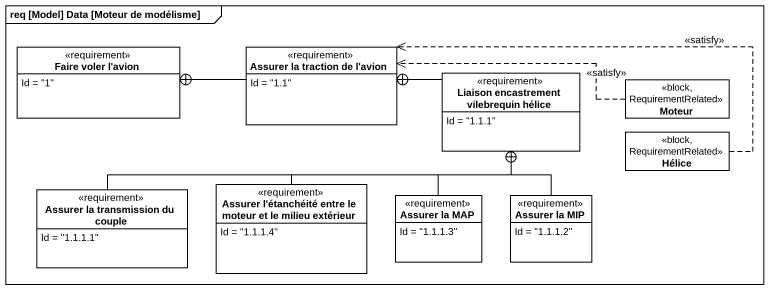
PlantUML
@startuml
mainframe req [Model] Data [Moteur de modélisme]
hide circle
hide empty members
class "Faire voler l'avion" as Faire_voler_l_avion <<requirement>> {
  Id = "1"
}
class "Assurer la traction de l'avion" as Assurer_la_traction_de_l <<requirement>> {
  Id = "1.1"
}
class "Liaison encastrement vilebrequin hélice" as Liaison_encastrement <<requirement>> {
  Id = "1.1.1"
}
class Moteur <<block, RequirementRelated>>
class Hélice <<block, RequirementRelated>>
class "Assurer la transmission du couple" as Assurer_la_transmission_du <<requirement>> {
  Id = "1.1.1.1"
}
class "Assurer l'étanchéité entre le moteur et le milieu extérieur" as Assurer_l_étanchéité_entre <<requirement>> {
  Id = "1.1.1.4"
}
class "Assurer la MAP" as Assurer_la_MAP <<requirement>> {
  Id = "1.1.1.3"
}
class "Assurer la MIP" as Assurer_la_MIP <<requirement>> {
  Id = "1.1.1.2"
}
Assurer_la_traction_de_l -left-+ Faire_voler_l_avion
Liaison_encastrement -left-+ Assurer_la_traction_de_l
Moteur .left.> Assurer_la_traction_de_l : <<satisfy>>
Hélice .left.> Assurer_la_traction_de_l : <<satisfy>>
Assurer_la_transmission_du -right-+ Liaison_encastrement
Assurer_l_étanchéité_entre -right-+ Liaison_encastrement
Assurer_la_MAP -up-+ Liaison_encastrement
Assurer_la_MIP -up-+ Liaison_encastrement
@enduml
